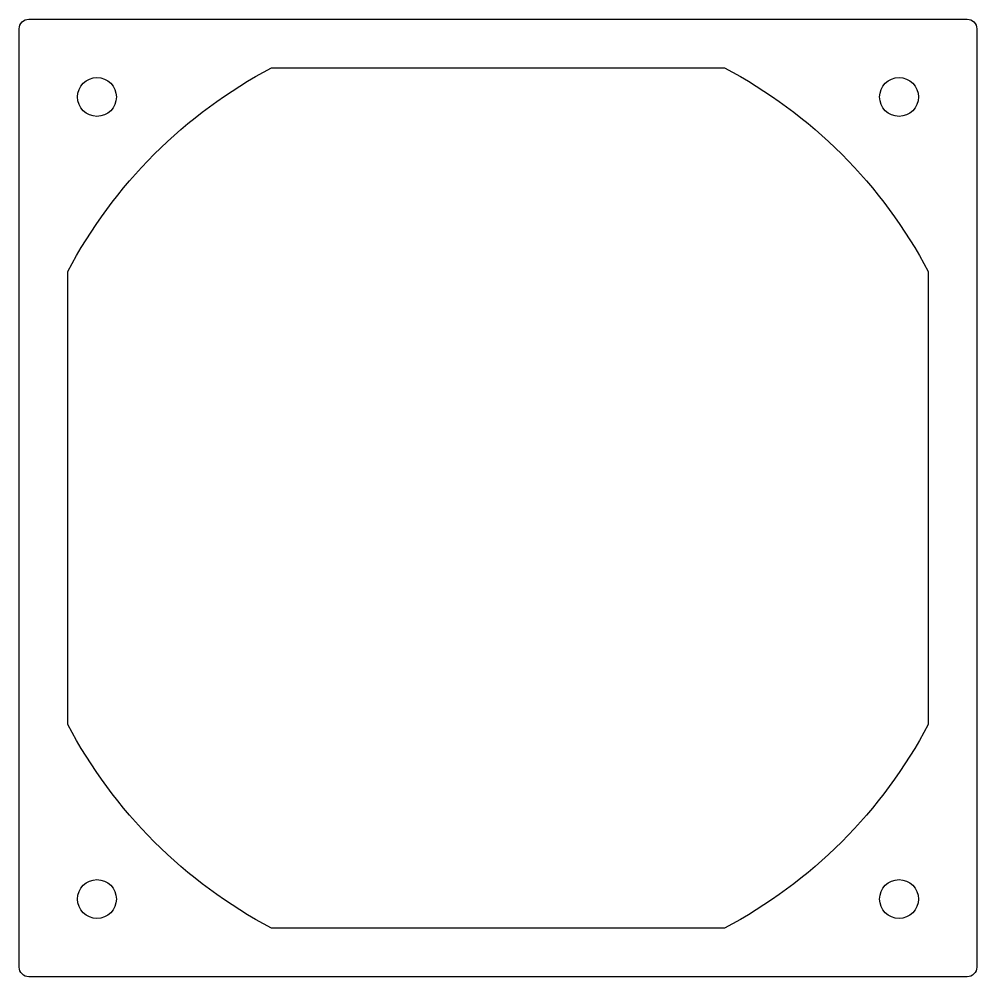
# Model space of a CAD drawing. Header units: millimetres. Extents: x 0.7 to 99.2, y -77.3 to 21.2.
import ezdxf

# ---------------------------------------------------------------- set-up
doc = ezdxf.new("R2010")
doc.units = ezdxf.units.MM
doc.layers.get('0').update_dxf_attribs({"linetype": 'CONTINUOUS'})

msp = doc.modelspace()

# ---------------------------------------------------------------- linework, layer by layer
for points in [[(0.75, 20.198, -0.414214), (1.75, 21.198), (98.25, 21.198, -0.414214), (99.25, 20.198), (99.25, -76.302, -0.414214), (98.25, -77.302), (1.75, -77.302, -0.414214), (0.75, -76.302)], [(5.75, -4.773, -0.151696), (26.72, 16.198), (73.28, 16.198, -0.151696), (94.25, -4.773), (94.25, -51.332, -0.151696), (73.28, -72.302), (26.72, -72.302, -0.151696), (5.75, -51.332)]]:
    msp.add_lwpolyline(points, format="xyb", close=True)
for centre in [(8.75, 13.198), (91.25, 13.198), (8.75, -69.302), (91.25, -69.302)]:
    msp.add_circle(centre, 2)

doc.saveas('drawing.dxf')
